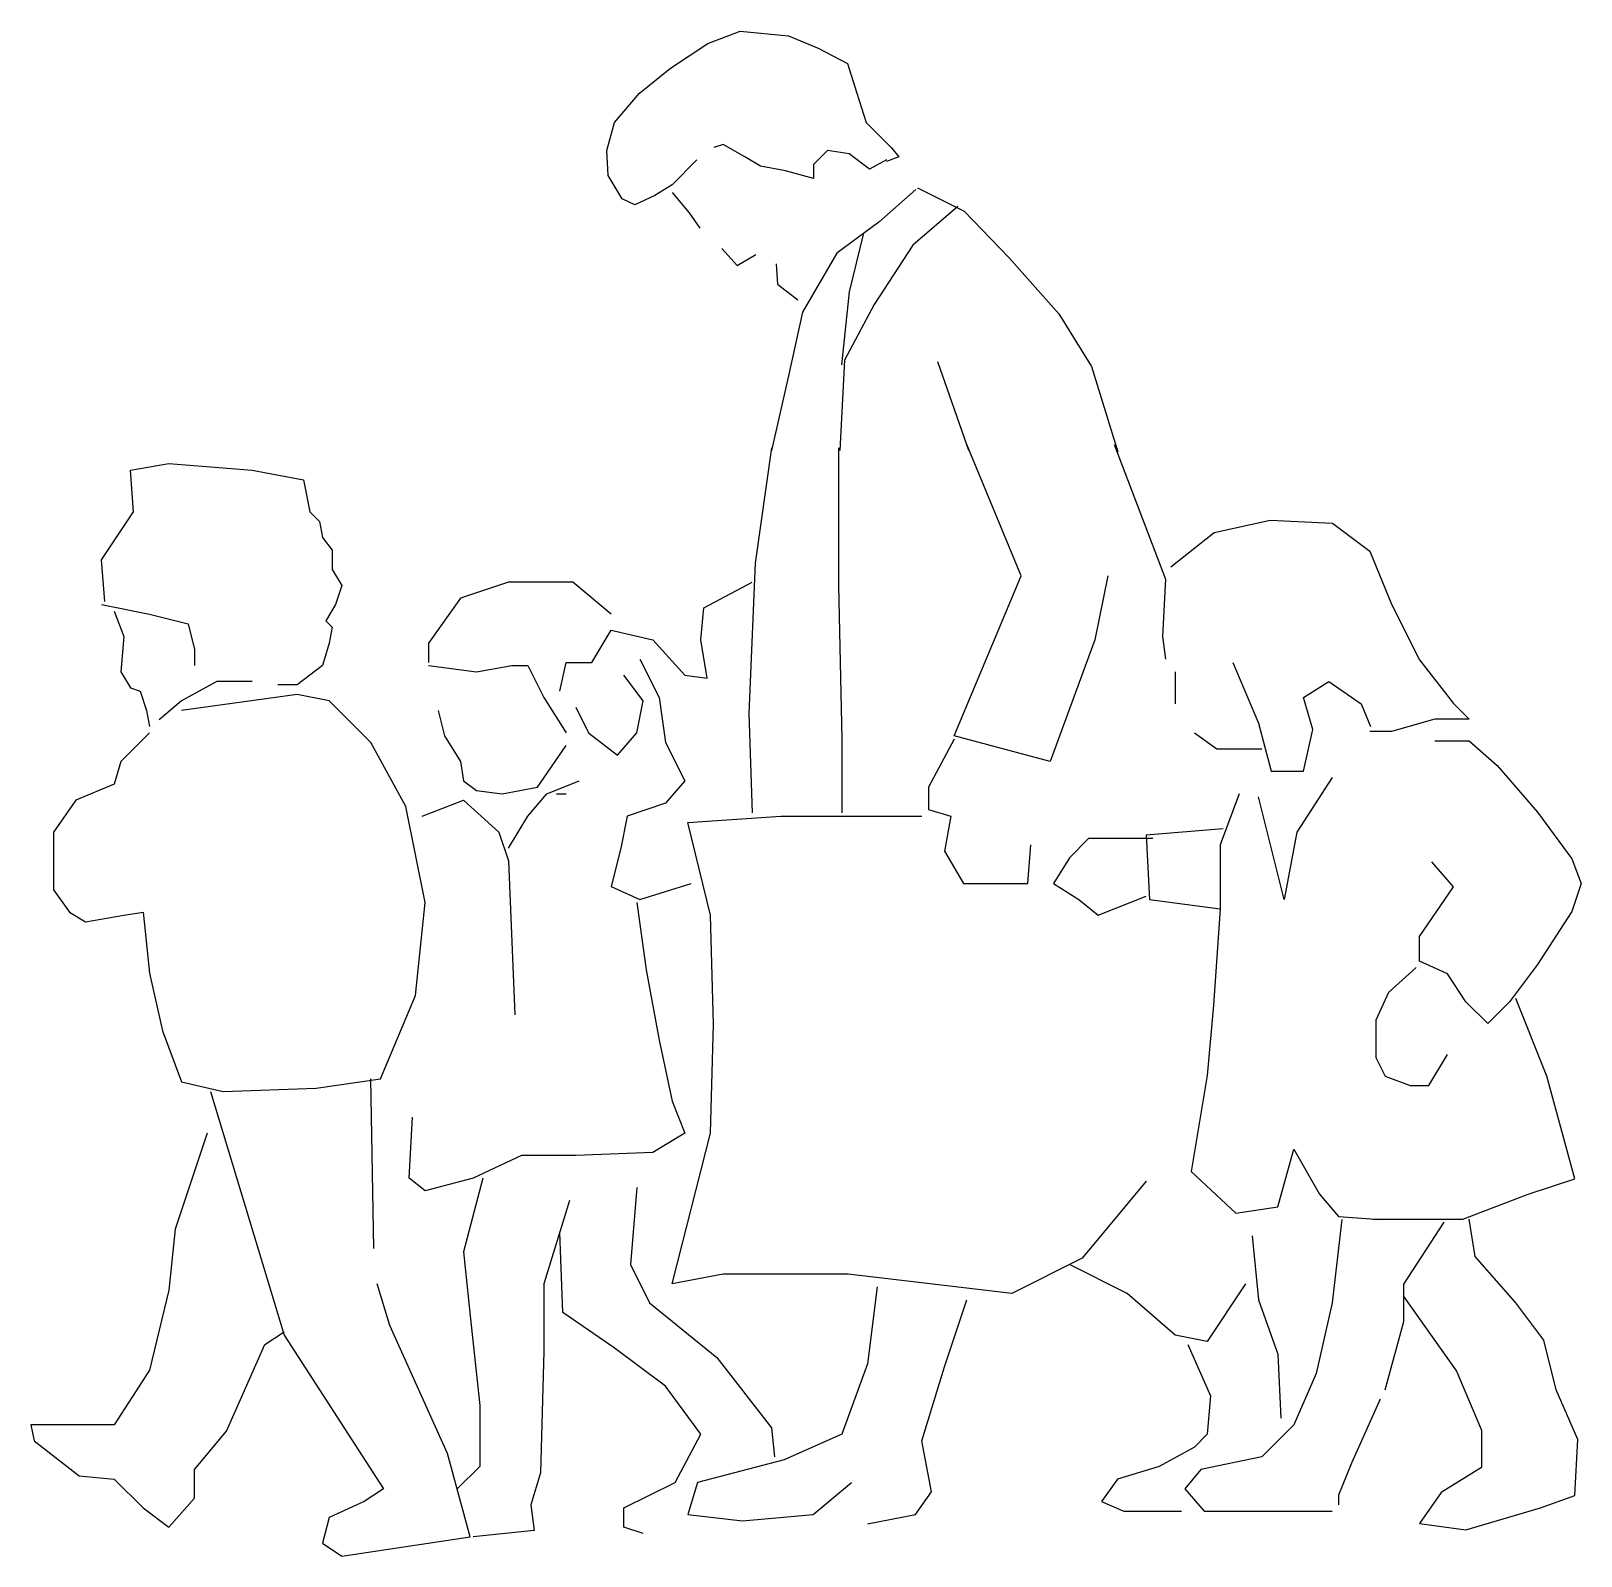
# Model space of a CAD drawing. Header units: millimetres. Extents: x -1540.06 to -1538.43, y 1865.86 to 1867.46.
import ezdxf

# ---------------------------------------------------------------- set-up
doc = ezdxf.new("R2010")
doc.units = ezdxf.units.MM
doc.header["$LTSCALE"] = 10
doc.layers.add('Humanos', color=2, linetype='Continuous')

msp = doc.modelspace()

# ---------------------------------------------------------------- linework, layer by layer
at = {"layer": 'Humanos'}
for p, q in [((-1539.3504, 1867.4457), (-1539.3161, 1867.4587)), ((-1539.3161, 1867.4587), (-1539.2655, 1867.4538)), ((-1539.2655, 1867.4538), (-1539.2344, 1867.4408)), ((-1539.3896, 1867.4196), (-1539.3504, 1867.4457)), ((-1539.2344, 1867.4408), (-1539.2034, 1867.4245)), ((-1539.4222, 1867.3934), (-1539.3896, 1867.4196)), ((-1539.2034, 1867.4245), (-1539.1936, 1867.3934)), ((-1539.4484, 1867.3624), (-1539.4222, 1867.3934)), ((-1539.1936, 1867.3934), (-1539.1838, 1867.3624)), ((-1539.4565, 1867.333), (-1539.4484, 1867.3624)), ((-1539.1838, 1867.3624), (-1539.1577, 1867.3363)), ((-1539.4549, 1867.3069), (-1539.4565, 1867.333)), ((-1539.334, 1867.3395), (-1539.3438, 1867.3363)), ((-1539.3112, 1867.3265), (-1539.334, 1867.3395)), ((-1539.2246, 1867.333), (-1539.2393, 1867.3183)), ((-1539.2018, 1867.3297), (-1539.2246, 1867.333)), ((-1539.1577, 1867.3363), (-1539.1495, 1867.3265)), ((-1539.3618, 1867.3232), (-1539.3879, 1867.2971)), ((-1539.2949, 1867.3167), (-1539.3112, 1867.3265)), ((-1539.2687, 1867.3118), (-1539.2949, 1867.3167)), ((-1539.2393, 1867.3183), (-1539.2393, 1867.3036)), ((-1539.1805, 1867.3134), (-1539.2018, 1867.3297)), ((-1539.1626, 1867.3232), (-1539.1805, 1867.3134)), ((-1539.1495, 1867.3265), (-1539.1626, 1867.3216)), ((-1539.4402, 1867.2824), (-1539.4549, 1867.3069)), ((-1539.2393, 1867.3036), (-1539.2687, 1867.3118)), ((-1539.4059, 1867.2856), (-1539.4271, 1867.2758)), ((-1539.3879, 1867.2971), (-1539.4059, 1867.2856)), ((-1539.3879, 1867.2889), (-1539.37, 1867.2677)), ((-1539.1316, 1867.2922), (-1539.1707, 1867.2579)), ((-1539.1299, 1867.2938), (-1539.0809, 1867.2693)), ((-1539.4271, 1867.2758), (-1539.4402, 1867.2824)), ((-1539.37, 1867.2677), (-1539.3585, 1867.2514)), ((-1539.0875, 1867.2742), (-1539.1348, 1867.2334)), ((-1539.0809, 1867.2693), (-1539.0336, 1867.2203)), ((-1539.1707, 1867.2579), (-1539.2148, 1867.2252)), ((-1539.1871, 1867.2448), (-1539.2018, 1867.1844)), ((-1539.3357, 1867.2301), (-1539.3194, 1867.2122)), ((-1539.3194, 1867.2122), (-1539.2998, 1867.2236)), ((-1539.2148, 1867.2252), (-1539.2508, 1867.1632)), ((-1539.1348, 1867.2334), (-1539.1756, 1867.1713)), ((-1539.0336, 1867.2203), (-1538.9813, 1867.1615)), ((-1539.2785, 1867.2138), (-1539.2769, 1867.1926)), ((-1539.2769, 1867.1926), (-1539.2557, 1867.1762)), ((-1539.2018, 1867.1844), (-1539.2099, 1867.1077)), ((-1539.1756, 1867.1713), (-1539.2067, 1867.1125)), ((-1539.2508, 1867.1632), (-1539.2655, 1867.0962)), ((-1538.9813, 1867.1615), (-1538.947, 1867.106)), ((-1539.2067, 1867.1125), (-1539.2116, 1867.0178)), ((-1539.076, 1867.0178), (-1539.1087, 1867.1109)), ((-1538.947, 1867.106), (-1538.9193, 1867.0162)), ((-1539.2655, 1867.0962), (-1539.2834, 1867.0178)), ((-1539.0208, 1866.8859), (-1539.0781, 1867.024)), ((-1538.9231, 1867.024), (-1538.8693, 1866.8825)), ((-1539.2835, 1867.0206), (-1539.3004, 1866.8993)), ((-1539.2128, 1867.0206), (-1539.2128, 1866.8758)), ((-1539.9571, 1866.997), (-1539.9167, 1867.0038)), ((-1539.9538, 1866.9532), (-1539.9571, 1866.997)), ((-1539.9167, 1867.0038), (-1539.8292, 1866.997)), ((-1539.8292, 1866.997), (-1539.7753, 1866.9869)), ((-1539.7753, 1866.9869), (-1539.7685, 1866.9532)), ((-1539.9875, 1866.9027), (-1539.9538, 1866.9532)), ((-1539.7685, 1866.9532), (-1539.7584, 1866.9431)), ((-1539.7584, 1866.9431), (-1539.7551, 1866.9263)), ((-1538.818, 1866.9313), (-1538.7592, 1866.9444)), ((-1538.7592, 1866.9444), (-1538.6939, 1866.9411)), ((-1539.7551, 1866.9263), (-1539.745, 1866.9128)), ((-1538.8637, 1866.8954), (-1538.818, 1866.9313)), ((-1538.6939, 1866.9411), (-1538.6547, 1866.9117)), ((-1539.745, 1866.9128), (-1539.745, 1866.8926)), ((-1538.6547, 1866.9117), (-1538.6319, 1866.8562)), ((-1539.9841, 1866.8589), (-1539.9875, 1866.9027)), ((-1539.745, 1866.8926), (-1539.7348, 1866.8758)), ((-1539.3004, 1866.8993), (-1539.3071, 1866.741)), ((-1539.5597, 1866.8791), (-1539.6102, 1866.8623)), ((-1539.4923, 1866.8791), (-1539.5597, 1866.8791)), ((-1539.4519, 1866.8455), (-1539.4923, 1866.8791)), ((-1539.3543, 1866.8522), (-1539.3037, 1866.8791)), ((-1539.0915, 1866.7175), (-1539.0208, 1866.8859)), ((-1538.9299, 1866.8859), (-1538.9434, 1866.8185)), ((-1538.8693, 1866.8825), (-1538.8726, 1866.8219)), ((-1539.7348, 1866.8758), (-1539.7416, 1866.8556)), ((-1539.6102, 1866.8623), (-1539.6439, 1866.8151)), ((-1539.2128, 1866.8758), (-1539.2094, 1866.7141)), ((-1539.9875, 1866.8556), (-1539.9369, 1866.8455)), ((-1539.974, 1866.8488), (-1539.9639, 1866.8219)), ((-1539.9369, 1866.8455), (-1539.8965, 1866.8353)), ((-1539.7416, 1866.8556), (-1539.7517, 1866.8387)), ((-1539.3576, 1866.8185), (-1539.3543, 1866.8522)), ((-1538.6319, 1866.8562), (-1538.6025, 1866.7974)), ((-1539.8965, 1866.8353), (-1539.8898, 1866.8084)), ((-1539.7517, 1866.8387), (-1539.745, 1866.832)), ((-1539.745, 1866.832), (-1539.7483, 1866.8151)), ((-1539.4721, 1866.7949), (-1539.4519, 1866.8286)), ((-1539.4519, 1866.8286), (-1539.4081, 1866.8185)), ((-1539.9639, 1866.8219), (-1539.9672, 1866.7848)), ((-1539.7483, 1866.8151), (-1539.7551, 1866.7916)), ((-1539.6439, 1866.8151), (-1539.6439, 1866.7949)), ((-1539.4081, 1866.8185), (-1539.3745, 1866.7815)), ((-1539.3509, 1866.7781), (-1539.3576, 1866.8185)), ((-1538.9434, 1866.8185), (-1538.9905, 1866.6905)), ((-1538.8726, 1866.8219), (-1538.8693, 1866.7983)), ((-1539.8898, 1866.8084), (-1539.8898, 1866.7916)), ((-1539.5058, 1866.7646), (-1539.4991, 1866.7949)), ((-1539.4991, 1866.7949), (-1539.4721, 1866.7949)), ((-1539.4216, 1866.7983), (-1539.4014, 1866.7579)), ((-1538.7985, 1866.7949), (-1538.7716, 1866.7309)), ((-1538.6025, 1866.7974), (-1538.5665, 1866.7517)), ((-1539.9672, 1866.7848), (-1539.9571, 1866.768)), ((-1539.7551, 1866.7916), (-1539.782, 1866.7714)), ((-1539.6439, 1866.7916), (-1539.5934, 1866.7848)), ((-1539.5934, 1866.7848), (-1539.5563, 1866.7916)), ((-1539.5563, 1866.7916), (-1539.5395, 1866.7916)), ((-1539.5395, 1866.7916), (-1539.5227, 1866.7579)), ((-1539.4182, 1866.7545), (-1539.4385, 1866.7815)), ((-1539.3745, 1866.7815), (-1539.3509, 1866.7781)), ((-1538.8591, 1866.7848), (-1538.8591, 1866.7511)), ((-1539.9571, 1866.768), (-1539.947, 1866.7646)), ((-1539.947, 1866.7646), (-1539.9403, 1866.7444)), ((-1539.8662, 1866.7747), (-1539.9033, 1866.7545)), ((-1539.8292, 1866.7747), (-1539.8662, 1866.7747)), ((-1539.782, 1866.7714), (-1539.8022, 1866.7714)), ((-1538.7244, 1866.7579), (-1538.6975, 1866.7747)), ((-1538.6975, 1866.7747), (-1538.6638, 1866.7511)), ((-1539.9033, 1866.7545), (-1539.9268, 1866.7343)), ((-1539.782, 1866.7612), (-1539.9033, 1866.7444)), ((-1539.7483, 1866.7545), (-1539.782, 1866.7612)), ((-1539.7045, 1866.7107), (-1539.7483, 1866.7545)), ((-1539.5227, 1866.7579), (-1539.4991, 1866.7208)), ((-1539.489, 1866.7478), (-1539.4755, 1866.7208)), ((-1539.425, 1866.7208), (-1539.4182, 1866.7545)), ((-1539.4014, 1866.7579), (-1539.3947, 1866.7107)), ((-1538.7143, 1866.7242), (-1538.7244, 1866.7579)), ((-1538.6638, 1866.7511), (-1538.6537, 1866.7276)), ((-1538.5665, 1866.7517), (-1538.5502, 1866.7353)), ((-1539.9403, 1866.7444), (-1539.9369, 1866.7276)), ((-1539.6338, 1866.7444), (-1539.6271, 1866.7175)), ((-1539.3071, 1866.741), (-1539.3037, 1866.6366)), ((-1538.7716, 1866.7309), (-1538.7581, 1866.6804)), ((-1538.5861, 1866.7353), (-1538.6319, 1866.7223)), ((-1538.5502, 1866.7353), (-1538.5861, 1866.7353)), ((-1539.9369, 1866.7208), (-1539.9672, 1866.6905)), ((-1539.6271, 1866.7175), (-1539.6102, 1866.6905)), ((-1539.4755, 1866.7208), (-1539.4452, 1866.6973)), ((-1539.4452, 1866.6973), (-1539.425, 1866.7208)), ((-1539.2094, 1866.7141), (-1539.2094, 1866.6366)), ((-1539.0915, 1866.7141), (-1539.1185, 1866.6636)), ((-1538.9905, 1866.6905), (-1539.0915, 1866.7175)), ((-1538.8389, 1866.7208), (-1538.8154, 1866.704)), ((-1538.7244, 1866.6804), (-1538.7143, 1866.7242)), ((-1538.6319, 1866.7223), (-1538.6547, 1866.7223)), ((-1539.6675, 1866.6434), (-1539.7045, 1866.7107)), ((-1539.5294, 1866.6636), (-1539.4991, 1866.7074)), ((-1539.3947, 1866.7107), (-1539.3745, 1866.6703)), ((-1538.8154, 1866.704), (-1538.7682, 1866.704)), ((-1538.5861, 1866.7125), (-1538.5502, 1866.7125)), ((-1538.5502, 1866.7125), (-1538.5208, 1866.6863)), ((-1539.9672, 1866.6905), (-1539.974, 1866.6669)), ((-1539.6102, 1866.6905), (-1539.6069, 1866.6703)), ((-1538.5208, 1866.6863), (-1538.4784, 1866.6373)), ((-1539.974, 1866.6669), (-1540.0144, 1866.6501)), ((-1539.6069, 1866.6703), (-1539.5934, 1866.6602)), ((-1539.5193, 1866.6568), (-1539.4856, 1866.6703)), ((-1539.3745, 1866.6703), (-1539.3947, 1866.6467)), ((-1538.7581, 1866.6804), (-1538.7244, 1866.6804)), ((-1538.6941, 1866.6737), (-1538.7312, 1866.6164)), ((-1540.0144, 1866.6501), (-1540.038, 1866.6164)), ((-1539.6506, 1866.6333), (-1539.6069, 1866.6501)), ((-1539.6069, 1866.6501), (-1539.5698, 1866.6164)), ((-1539.5934, 1866.6602), (-1539.5664, 1866.6568)), ((-1539.5664, 1866.6568), (-1539.5294, 1866.6636)), ((-1539.5395, 1866.6333), (-1539.5193, 1866.6568)), ((-1539.5092, 1866.6568), (-1539.4991, 1866.6568)), ((-1539.1185, 1866.6636), (-1539.1185, 1866.64)), ((-1538.7918, 1866.6568), (-1538.812, 1866.603)), ((-1538.7446, 1866.5457), (-1538.7716, 1866.6535)), ((-1539.6473, 1866.5423), (-1539.6675, 1866.6434)), ((-1539.5597, 1866.5996), (-1539.5395, 1866.6333)), ((-1539.4351, 1866.6333), (-1539.4418, 1866.5996)), ((-1539.3947, 1866.6467), (-1539.4351, 1866.6333)), ((-1539.3711, 1866.6265), (-1539.2734, 1866.6333)), ((-1539.2734, 1866.6333), (-1539.1252, 1866.6333)), ((-1539.1185, 1866.64), (-1539.0949, 1866.6333)), ((-1539.0949, 1866.6333), (-1539.1016, 1866.5962)), ((-1538.4784, 1866.6373), (-1538.4424, 1866.5884)), ((-1540.038, 1866.6164), (-1540.038, 1866.5558)), ((-1539.5698, 1866.6164), (-1539.5597, 1866.5861)), ((-1539.3475, 1866.5289), (-1539.3711, 1866.6265)), ((-1538.8086, 1866.6198), (-1538.8895, 1866.6131)), ((-1538.7312, 1866.6164), (-1538.7446, 1866.5457)), ((-1539.4418, 1866.5996), (-1539.4519, 1866.5592)), ((-1539.0141, 1866.5625), (-1539.0107, 1866.603)), ((-1538.9501, 1866.6097), (-1538.9703, 1866.5895)), ((-1538.8827, 1866.6097), (-1538.9501, 1866.6097)), ((-1538.8895, 1866.6131), (-1538.8861, 1866.5457)), ((-1538.812, 1866.603), (-1538.812, 1866.5356)), ((-1539.5597, 1866.5861), (-1539.553, 1866.4244)), ((-1539.1016, 1866.5962), (-1539.0814, 1866.5625)), ((-1538.9703, 1866.5895), (-1538.9871, 1866.5625)), ((-1538.5665, 1866.559), (-1538.5894, 1866.5851)), ((-1538.4424, 1866.5884), (-1538.4326, 1866.5622)), ((-1540.038, 1866.5558), (-1540.0211, 1866.5322)), ((-1539.4519, 1866.5592), (-1539.4216, 1866.5457)), ((-1539.4216, 1866.5457), (-1539.3677, 1866.5625)), ((-1539.0814, 1866.5625), (-1539.0141, 1866.5625)), ((-1538.9871, 1866.5625), (-1538.9602, 1866.5457)), ((-1538.6025, 1866.5067), (-1538.5665, 1866.559)), ((-1538.4326, 1866.5622), (-1538.4424, 1866.5328)), ((-1539.6574, 1866.4447), (-1539.6473, 1866.5423)), ((-1539.425, 1866.5423), (-1539.4149, 1866.4716)), ((-1538.9602, 1866.5457), (-1538.94, 1866.5289)), ((-1538.94, 1866.5289), (-1538.8895, 1866.5491)), ((-1538.8861, 1866.5457), (-1538.812, 1866.5356)), ((-1538.812, 1866.5356), (-1538.8187, 1866.4345)), ((-1540.0211, 1866.5322), (-1540.0043, 1866.5221)), ((-1540.0043, 1866.5221), (-1539.9639, 1866.5289)), ((-1539.9639, 1866.5289), (-1539.9437, 1866.5322)), ((-1539.9437, 1866.5322), (-1539.9369, 1866.4682)), ((-1539.3442, 1866.4143), (-1539.3475, 1866.5289)), ((-1538.4424, 1866.5328), (-1538.4784, 1866.4773)), ((-1538.6025, 1866.4806), (-1538.6025, 1866.5067)), ((-1539.4149, 1866.4716), (-1539.4014, 1866.3975)), ((-1538.6057, 1866.474), (-1538.6351, 1866.4479)), ((-1538.5731, 1866.4675), (-1538.6025, 1866.4806)), ((-1538.4784, 1866.4773), (-1538.5077, 1866.4381)), ((-1539.9369, 1866.4682), (-1539.9235, 1866.4076)), ((-1538.5535, 1866.4381), (-1538.5731, 1866.4675)), ((-1539.6944, 1866.3571), (-1539.6574, 1866.4447)), ((-1538.6351, 1866.4479), (-1538.6482, 1866.4185)), ((-1538.5306, 1866.4153), (-1538.5535, 1866.4381)), ((-1538.5077, 1866.4381), (-1538.5306, 1866.4153)), ((-1538.4686, 1866.3597), (-1538.5012, 1866.4414)), ((-1538.8187, 1866.4345), (-1538.8255, 1866.3604)), ((-1539.9235, 1866.4076), (-1539.9033, 1866.3537)), ((-1539.3475, 1866.2998), (-1539.3442, 1866.4143)), ((-1538.6482, 1866.4185), (-1538.6482, 1866.3793)), ((-1539.4014, 1866.3975), (-1539.3879, 1866.3335)), ((-1538.6482, 1866.3793), (-1538.6384, 1866.3597)), ((-1538.5927, 1866.3499), (-1538.5731, 1866.3826)), ((-1539.7618, 1866.347), (-1539.6944, 1866.3571)), ((-1539.7012, 1866.1786), (-1539.7045, 1866.3571)), ((-1538.8255, 1866.3604), (-1538.8423, 1866.2594)), ((-1538.6384, 1866.3597), (-1538.6123, 1866.3499)), ((-1538.4392, 1866.252), (-1538.4686, 1866.3597)), ((-1539.9033, 1866.3537), (-1539.8595, 1866.3436)), ((-1539.8729, 1866.3436), (-1539.7955, 1866.0876)), ((-1539.8595, 1866.3436), (-1539.7618, 1866.347)), ((-1538.6123, 1866.3499), (-1538.5927, 1866.3499)), ((-1539.3879, 1866.3335), (-1539.3745, 1866.2998)), ((-1539.6641, 1866.2527), (-1539.6608, 1866.3167)), ((-1539.8763, 1866.2998), (-1539.91, 1866.1988)), ((-1539.3745, 1866.2998), (-1539.4081, 1866.2796)), ((-1539.3879, 1866.1415), (-1539.3475, 1866.2998)), ((-1539.5462, 1866.2762), (-1539.5968, 1866.2527)), ((-1539.489, 1866.2762), (-1539.5462, 1866.2762)), ((-1539.4081, 1866.2796), (-1539.489, 1866.2762)), ((-1538.7514, 1866.2224), (-1538.7345, 1866.283)), ((-1538.7345, 1866.283), (-1538.7076, 1866.2358)), ((-1538.8423, 1866.2594), (-1538.7952, 1866.2156)), ((-1539.6473, 1866.2392), (-1539.6641, 1866.2527)), ((-1539.5968, 1866.2527), (-1539.6473, 1866.2392)), ((-1539.5867, 1866.2527), (-1539.6069, 1866.1752)), ((-1539.425, 1866.2426), (-1539.4317, 1866.1617)), ((-1538.8895, 1866.2493), (-1538.9568, 1866.1685)), ((-1538.4881, 1866.2356), (-1538.4392, 1866.252)), ((-1539.4957, 1866.2291), (-1539.5227, 1866.1415)), ((-1538.7076, 1866.2358), (-1538.6874, 1866.2123)), ((-1538.5567, 1866.2095), (-1538.4881, 1866.2356)), ((-1538.7952, 1866.2156), (-1538.7514, 1866.2224)), ((-1538.684, 1866.2089), (-1538.6941, 1866.1213)), ((-1538.6874, 1866.2123), (-1538.6436, 1866.2089)), ((-1538.6515, 1866.2095), (-1538.5567, 1866.2095)), ((-1538.5437, 1866.1703), (-1538.5502, 1866.2095)), ((-1539.91, 1866.1988), (-1539.9167, 1866.1348)), ((-1539.5025, 1866.1112), (-1539.5058, 1866.1954)), ((-1538.7783, 1866.192), (-1538.7716, 1866.1247)), ((-1538.6188, 1866.1409), (-1538.5763, 1866.2062)), ((-1539.6069, 1866.1752), (-1539.6001, 1866.1078)), ((-1539.4317, 1866.1617), (-1539.4115, 1866.1213)), ((-1538.9568, 1866.1685), (-1539.0309, 1866.1314)), ((-1538.9097, 1866.1314), (-1538.9703, 1866.1617)), ((-1538.5012, 1866.1213), (-1538.5437, 1866.1703)), ((-1539.334, 1866.1516), (-1539.3879, 1866.1415)), ((-1539.2027, 1866.1516), (-1539.334, 1866.1516)), ((-1539.0309, 1866.1314), (-1539.2027, 1866.1516)), ((-1539.9167, 1866.1348), (-1539.9369, 1866.0506)), ((-1539.6843, 1866.0977), (-1539.6978, 1866.1415)), ((-1539.5227, 1866.1415), (-1539.5227, 1866.0708)), ((-1539.1724, 1866.1382), (-1539.1825, 1866.0573)), ((-1538.8591, 1866.0876), (-1538.9097, 1866.1314)), ((-1538.7851, 1866.1415), (-1538.8255, 1866.0809)), ((-1538.6188, 1866.1017), (-1538.6188, 1866.1409)), ((-1538.6188, 1866.1278), (-1538.5633, 1866.0495)), ((-1539.4486, 1866.0742), (-1539.5025, 1866.1112)), ((-1539.4115, 1866.1213), (-1539.3408, 1866.0641)), ((-1539.1016, 1866.054), (-1539.0781, 1866.1247)), ((-1538.7716, 1866.1247), (-1538.7514, 1866.0674)), ((-1538.6941, 1866.1213), (-1538.711, 1866.0472)), ((-1538.4718, 1866.0821), (-1538.5012, 1866.1213)), ((-1539.6237, 1865.963), (-1539.6843, 1866.0977)), ((-1539.6001, 1866.1078), (-1539.59, 1866.0135)), ((-1538.6384, 1866.0299), (-1538.6188, 1866.1017)), ((-1539.8157, 1866.0775), (-1539.7955, 1866.091)), ((-1539.7955, 1866.0876), (-1539.6911, 1865.926)), ((-1538.8255, 1866.0809), (-1538.8591, 1866.0876)), ((-1538.4588, 1866.0299), (-1538.4718, 1866.0821)), ((-1539.8561, 1865.9866), (-1539.8157, 1866.0775)), ((-1539.5227, 1866.0708), (-1539.526, 1865.9428)), ((-1539.3947, 1866.0337), (-1539.4486, 1866.0742)), ((-1539.3408, 1866.0641), (-1539.2835, 1865.99)), ((-1538.8457, 1866.0775), (-1538.8221, 1866.0236)), ((-1538.7514, 1866.0674), (-1538.748, 1866.0001)), ((-1539.9369, 1866.0506), (-1539.974, 1865.9933)), ((-1539.1825, 1866.0573), (-1539.2094, 1865.9832)), ((-1539.1252, 1865.9765), (-1539.1016, 1866.054)), ((-1538.711, 1866.0472), (-1538.7345, 1865.9933)), ((-1538.5633, 1866.0495), (-1538.5371, 1865.9874)), ((-1539.3576, 1865.9832), (-1539.3947, 1866.0337)), ((-1538.4359, 1865.9776), (-1538.4588, 1866.0299)), ((-1539.59, 1866.0135), (-1539.59, 1865.9495)), ((-1538.8221, 1866.0236), (-1538.8255, 1865.9832)), ((-1538.6436, 1866.0203), (-1538.6739, 1865.9529)), ((-1540.0616, 1865.9933), (-1540.0582, 1865.9765)), ((-1539.974, 1865.9933), (-1540.0616, 1865.9933)), ((-1539.8898, 1865.9462), (-1539.8561, 1865.9866)), ((-1539.3846, 1865.9327), (-1539.3576, 1865.9832)), ((-1539.2835, 1865.99), (-1539.2802, 1865.9596)), ((-1539.2094, 1865.9832), (-1539.2701, 1865.9563)), ((-1538.8255, 1865.9832), (-1538.8389, 1865.9698)), ((-1538.7345, 1865.9933), (-1538.7682, 1865.9596)), ((-1538.5371, 1865.9874), (-1538.5371, 1865.9482)), ((-1540.0582, 1865.9765), (-1540.011, 1865.9394)), ((-1539.1151, 1865.9226), (-1539.1252, 1865.9765)), ((-1538.8389, 1865.9698), (-1538.876, 1865.9495)), ((-1538.4392, 1865.9188), (-1538.4359, 1865.9776)), ((-1539.6001, 1865.8754), (-1539.6237, 1865.963)), ((-1539.59, 1865.9495), (-1539.6136, 1865.926)), ((-1539.2701, 1865.9563), (-1539.361, 1865.9327)), ((-1538.876, 1865.9495), (-1538.9198, 1865.9361)), ((-1538.7682, 1865.9596), (-1538.8322, 1865.9462)), ((-1538.6739, 1865.9529), (-1538.6874, 1865.9192)), ((-1538.5371, 1865.9482), (-1538.5796, 1865.9221)), ((-1540.011, 1865.9394), (-1539.974, 1865.9361)), ((-1539.974, 1865.9361), (-1539.9437, 1865.9058)), ((-1539.8898, 1865.9159), (-1539.8898, 1865.9462)), ((-1539.526, 1865.9428), (-1539.5361, 1865.9091)), ((-1539.4385, 1865.9058), (-1539.3846, 1865.9327)), ((-1539.361, 1865.9327), (-1539.3711, 1865.899)), ((-1539.2397, 1865.899), (-1539.1993, 1865.9327)), ((-1538.9198, 1865.9361), (-1538.9366, 1865.9125)), ((-1538.8322, 1865.9462), (-1538.849, 1865.926)), ((-1539.9167, 1865.8856), (-1539.8898, 1865.9159)), ((-1539.6911, 1865.926), (-1539.7113, 1865.9125)), ((-1539.132, 1865.899), (-1539.1151, 1865.9226)), ((-1538.849, 1865.926), (-1538.8288, 1865.9024)), ((-1538.6874, 1865.9192), (-1538.6874, 1865.9091)), ((-1538.5796, 1865.9221), (-1538.6025, 1865.8894)), ((-1538.4751, 1865.9058), (-1538.4392, 1865.9188)), ((-1539.9437, 1865.9058), (-1539.9167, 1865.8856)), ((-1539.7113, 1865.9125), (-1539.7483, 1865.8957)), ((-1539.5361, 1865.9091), (-1539.5328, 1865.8822)), ((-1539.4385, 1865.8856), (-1539.4385, 1865.9058)), ((-1539.3711, 1865.899), (-1539.3138, 1865.8923)), ((-1539.3138, 1865.8923), (-1539.2397, 1865.899)), ((-1539.1825, 1865.8889), (-1539.132, 1865.899)), ((-1538.9366, 1865.9125), (-1538.913, 1865.9024)), ((-1538.913, 1865.9024), (-1538.8524, 1865.9024)), ((-1538.8288, 1865.9024), (-1538.7446, 1865.9024)), ((-1538.7446, 1865.9024), (-1538.6941, 1865.9024)), ((-1538.5535, 1865.8829), (-1538.4751, 1865.9058)), ((-1539.7483, 1865.8957), (-1539.7551, 1865.8687)), ((-1539.4182, 1865.8788), (-1539.4385, 1865.8856)), ((-1538.6025, 1865.8894), (-1538.5535, 1865.8829)), ((-1539.7551, 1865.8687), (-1539.7348, 1865.8552)), ((-1539.7348, 1865.8552), (-1539.6001, 1865.8754)), ((-1539.5328, 1865.8822), (-1539.5968, 1865.8754))]:
    msp.add_line(p, q, dxfattribs=at)

doc.saveas('drawing.dxf')
